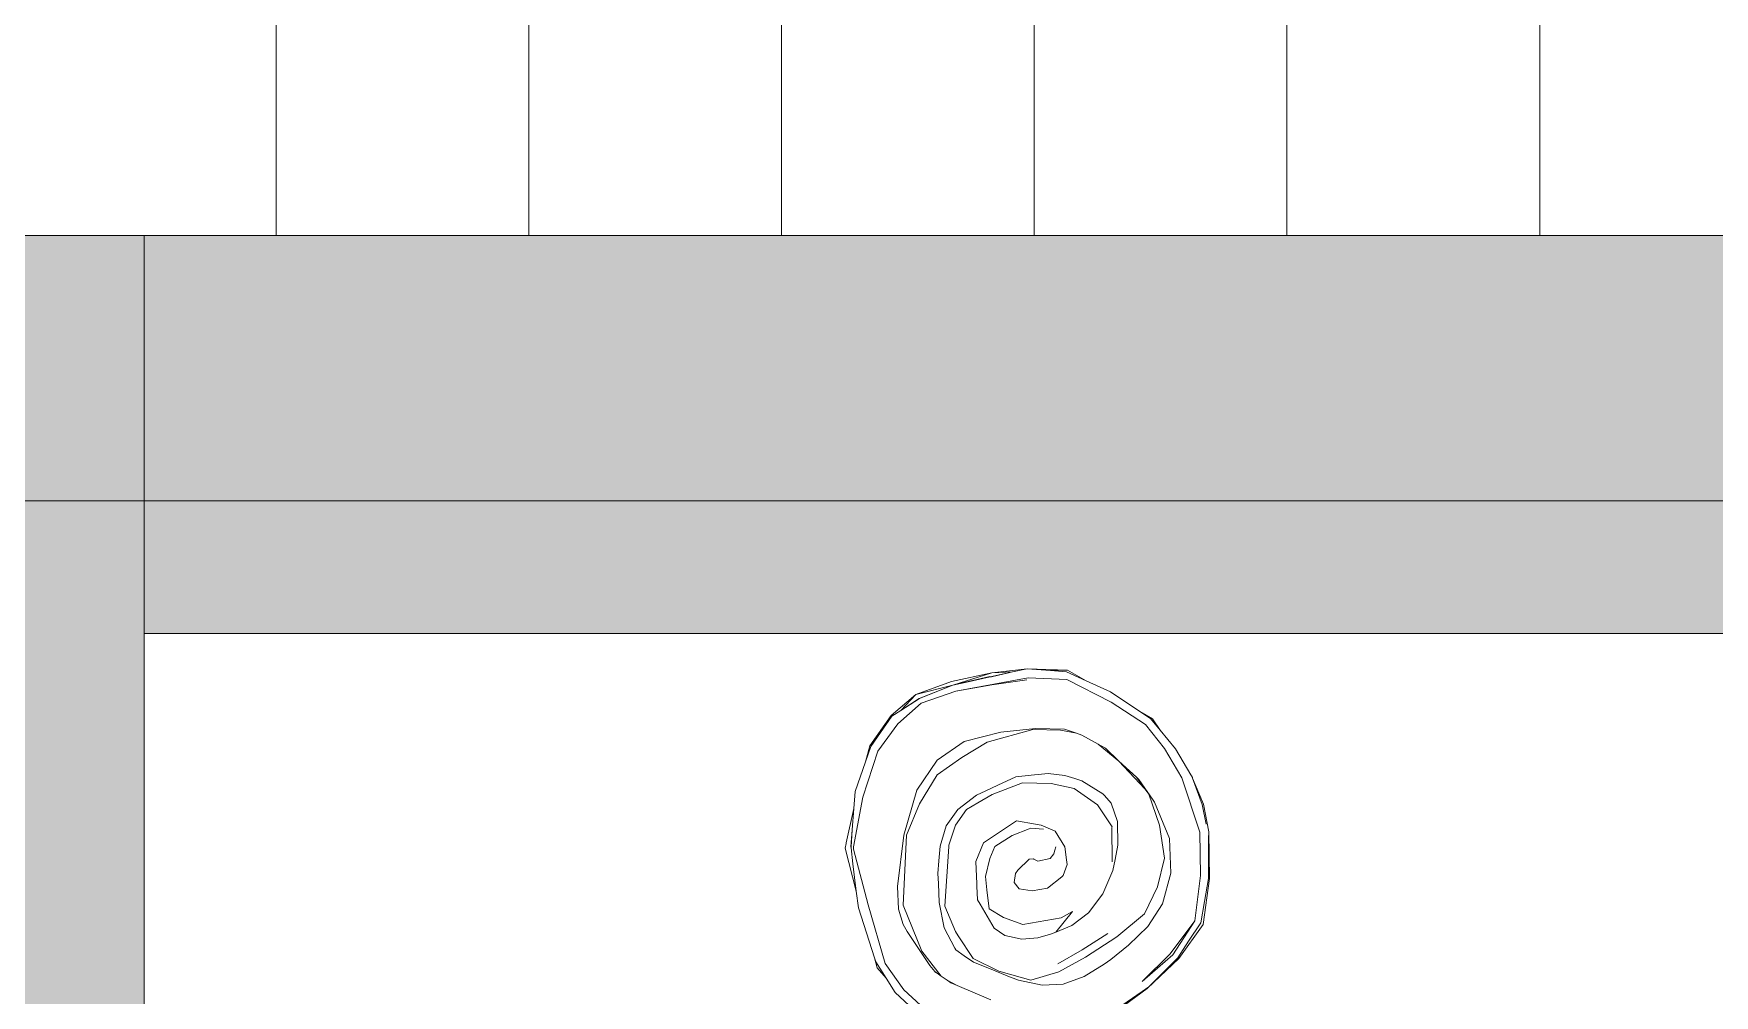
# Model space of a CAD drawing. Header units: inches. Extents: x 213 to 17763, y -4830 to 1802.
# Drawn here: x 7789.5 to 7794.83, y 1083.03 to 1086.08 of the extents above; entities that cross this region are included whole.
import ezdxf

# ---------------------------------------------------------------- set-up
doc = ezdxf.new("R2010")
doc.units = ezdxf.units.IN
doc.header["$MEASUREMENT"] = 0
doc.layers.add('.', color=30, linetype='Continuous')
doc.layers.add('OUTLINE', color=7, linetype='Continuous', lineweight=5)

# ---------------------------------------------------------------- blocks, each defined once
blk = doc.blocks.new('HYH4H')
at = {"color": 18, "lineweight": 5, "true_color": 0x000000}
for p, q in [((-2039.3411, 688.6031), (-2039.6019, 688.4712)), ((-2039.4556, 688.5962), (-2039.3462, 688.6589)), ((-2039.3403, 688.6487), (-2039.4556, 688.5962)), ((-2039.3462, 688.6589), (-2039.1073, 688.6672)), ((-2039.3462, 688.6589), (-2039.2454, 688.6558)), ((-2039.1135, 688.613), (-2039.3411, 688.6031)), ((-2039.2454, 688.6558), (-2039.3403, 688.6487)), ((-2039.1075, 688.6662), (-2039.2454, 688.6558)), ((-2039.1135, 688.613), (-2038.6872, 688.536)), ((-2039.0226, 688.6481), (-2039.1075, 688.6662)), ((-2038.8991, 688.6429), (-2039.1073, 688.6672)), ((-2039.1054, 688.6023), (-2038.8991, 688.5729)), ((-2038.8991, 688.6429), (-2039.0226, 688.6481)), ((-2039.0067, 688.6447), (-2039.0226, 688.6481)), ((-2038.8977, 688.6196), (-2039.0067, 688.6447)), ((-2038.8909, 688.62), (-2039.0067, 688.6447)), ((-2038.8991, 688.6429), (-2038.6706, 688.5712)), ((-2038.8991, 688.6429), (-2038.6624, 688.5913)), ((-2038.891, 688.6192), (-2038.8977, 688.6196)), ((-2038.891, 688.6192), (-2038.7421, 688.5865)), ((-2038.8909, 688.62), (-2038.7421, 688.5865)), ((-2038.889, 688.6215), (-2038.7177, 688.582)), ((-2039.5984, 688.5314), (-2039.7723, 688.415)), ((-2039.4556, 688.5962), (-2039.5984, 688.5314)), ((-2038.6872, 688.536), (-2038.8991, 688.5729)), ((-2038.7177, 688.582), (-2038.7421, 688.5865)), ((-2038.7421, 688.5865), (-2038.6712, 688.5696)), ((-2038.6706, 688.5712), (-2038.7177, 688.582)), ((-2038.7177, 688.582), (-2038.6709, 688.5704)), ((-2038.6872, 688.536), (-2038.4841, 688.4653)), ((-2038.6709, 688.5704), (-2038.6712, 688.5696)), ((-2038.4732, 688.4915), (-2038.6712, 688.5696)), ((-2038.4727, 688.4922), (-2038.6709, 688.5704)), ((-2038.4528, 688.5155), (-2038.6706, 688.5712)), ((-2038.4528, 688.5155), (-2038.6624, 688.5913)), ((-2038.3644, 688.4219), (-2038.4528, 688.5155)), ((-2038.4528, 688.5155), (-2038.3066, 688.3918)), ((-2039.8458, 688.373), (-2039.7723, 688.415)), ((-2039.7723, 688.415), (-2039.8348, 688.3733)), ((-2039.6019, 688.4712), (-2039.8049, 688.339)), ((-2038.4841, 688.4653), (-2038.3465, 688.3435)), ((-2038.4727, 688.4922), (-2038.4732, 688.4915)), ((-2038.4732, 688.4915), (-2038.3644, 688.4219)), ((-2038.3644, 688.4219), (-2038.4727, 688.4922)), ((-2038.311, 688.387), (-2038.3644, 688.4219)), ((-2039.8903, 688.3065), (-2039.9816, 688.1965)), ((-2039.8049, 688.339), (-2039.9158, 688.1969)), ((-2039.8348, 688.3733), (-2039.8903, 688.3065)), ((-2039.8458, 688.373), (-2039.8903, 688.3065)), ((-2039.3986, 688.287), (-2039.3274, 688.3112)), ((-2039.3986, 688.287), (-2039.3036, 688.3061)), ((-2039.3274, 688.3112), (-2039.1575, 688.3159)), ((-2039.3036, 688.3061), (-2039.1418, 688.3085)), ((-2038.9525, 688.2932), (-2039.1575, 688.3159)), ((-2038.8731, 688.234), (-2039.1418, 688.3085)), ((-2038.3465, 688.3435), (-2038.2297, 688.1828)), ((-2038.311, 688.387), (-2038.2274, 688.2669)), ((-2038.1813, 688.2133), (-2038.3066, 688.3918)), ((-2039.6485, 688.1233), (-2039.5257, 688.2234)), ((-2039.5689, 688.1995), (-2039.5257, 688.2234)), ((-2039.5257, 688.2234), (-2039.4305, 688.2761)), ((-2039.4305, 688.2761), (-2039.3986, 688.287)), ((-2038.9525, 688.2932), (-2038.7379, 688.2396)), ((-2038.8731, 688.234), (-2038.7228, 688.1452)), ((-2038.5778, 688.1293), (-2038.7379, 688.2396)), ((-2038.1813, 688.2133), (-2038.2274, 688.2669)), ((-2038.188, 688.2103), (-2038.2274, 688.2669)), ((-2038.1563, 688.1199), (-2038.188, 688.2103)), ((-2038.1813, 688.2133), (-2038.1563, 688.1199)), ((-2040.0719, 688.0425), (-2039.9816, 688.1965)), ((-2039.9158, 688.1969), (-2040.0192, 688.025)), ((-2039.8012, 687.9593), (-2039.6485, 688.1233)), ((-2039.751, 688.0285), (-2039.6485, 688.1233)), ((-2039.6485, 688.1233), (-2039.5689, 688.1995)), ((-2038.5773, 688.0425), (-2038.7228, 688.1452)), ((-2038.459, 687.9529), (-2038.5778, 688.1293)), ((-2038.2297, 688.1828), (-2038.1404, 687.9103)), ((-2038.0945, 687.9438), (-2038.1563, 688.1199)), ((-2040.082, 688.0238), (-2040.1455, 687.8704)), ((-2040.082, 688.0238), (-2040.1384, 687.8685)), ((-2040.1242, 687.7053), (-2040.0192, 688.025)), ((-2040.0806, 688.0276), (-2040.082, 688.0238)), ((-2040.0719, 688.0425), (-2040.0806, 688.0276)), ((-2040.0799, 688.0317), (-2040.0806, 688.0276)), ((-2040.0799, 688.0317), (-2040.0719, 688.0425)), ((-2039.766, 688.0144), (-2039.8492, 687.8933)), ((-2039.8012, 687.9593), (-2039.751, 688.0285)), ((-2039.766, 688.0144), (-2039.751, 688.0285)), ((-2039.5528, 687.9312), (-2039.4304, 688.008)), ((-2039.4304, 688.008), (-2039.3886, 688.0204)), ((-2039.3886, 688.0204), (-2039.3299, 688.0379)), ((-2039.3299, 688.0379), (-2039.2316, 688.0512)), ((-2039.1916, 688.0467), (-2039.2316, 688.0512)), ((-2039.1316, 688.04), (-2039.1916, 688.0467)), ((-2039.0404, 688.0299), (-2039.1316, 688.04)), ((-2038.9353, 687.9812), (-2039.0404, 688.0299)), ((-2038.5773, 688.0425), (-2038.474, 687.8727)), ((-2039.8866, 687.7464), (-2039.8236, 687.9285)), ((-2039.8492, 687.8933), (-2039.8236, 687.9285)), ((-2039.8236, 687.9285), (-2039.8012, 687.9593)), ((-2039.6023, 687.875), (-2039.5627, 687.92)), ((-2039.5627, 687.92), (-2039.5528, 687.9312)), ((-2039.5231, 687.8658), (-2039.3844, 687.9621)), ((-2039.2495, 687.9912), (-2039.3844, 687.9621)), ((-2039.0803, 687.9952), (-2039.2495, 687.9912)), ((-2038.902, 687.927), (-2039.0803, 687.9952)), ((-2038.8643, 687.9483), (-2038.9353, 687.9812)), ((-2038.8166, 687.8769), (-2038.902, 687.927)), ((-2038.8107, 687.9235), (-2038.8643, 687.9483)), ((-2038.6996, 687.8376), (-2038.8107, 687.9235)), ((-2038.459, 687.9529), (-2038.3819, 687.6878)), ((-2038.1404, 687.9103), (-2038.0863, 687.6189)), ((-2038.0871, 687.8443), (-2038.0945, 687.9438)), ((-2040.1781, 687.7076), (-2040.1455, 687.8704)), ((-2040.1384, 687.8685), (-2040.1625, 687.753)), ((-2039.946, 687.6669), (-2039.8575, 687.8812)), ((-2039.8492, 687.8933), (-2039.8575, 687.8812)), ((-2039.6393, 687.7685), (-2039.6023, 687.875)), ((-2039.6077, 687.7358), (-2039.5231, 687.8658)), ((-2038.7514, 687.8387), (-2038.8166, 687.8769)), ((-2038.6859, 687.7457), (-2038.7514, 687.8387)), ((-2038.6996, 687.8376), (-2038.6317, 687.7421)), ((-2038.474, 687.8727), (-2038.397, 687.6883)), ((-2038.0431, 687.6428), (-2038.0871, 687.8443)), ((-2038.0776, 687.7188), (-2038.0871, 687.8443)), ((-2039.9163, 687.5515), (-2039.8866, 687.7464)), ((-2039.6393, 687.7685), (-2039.6422, 687.6286)), ((-2039.6068, 687.7325), (-2039.6093, 687.5309)), ((-2039.6068, 687.7325), (-2039.6077, 687.7358)), ((-2039.3303, 687.6179), (-2039.2728, 687.7106)), ((-2039.2728, 687.7106), (-2039.1904, 687.7469)), ((-2039.2036, 687.7222), (-2039.1302, 687.7287)), ((-2039.1904, 687.7469), (-2039.1563, 687.7526)), ((-2039.1563, 687.7526), (-2039.0455, 687.7711)), ((-2039.1204, 687.7248), (-2039.1302, 687.7287)), ((-2039.1204, 687.7248), (-2039.02, 687.6851)), ((-2038.8504, 687.6415), (-2039.0455, 687.7711)), ((-2038.6464, 687.6291), (-2038.6859, 687.7457)), ((-2038.5961, 687.6217), (-2038.6317, 687.7421)), ((-2038.0702, 687.6194), (-2038.0776, 687.7188)), ((-2038.0776, 687.7188), (-2038.071, 687.6194)), ((-2040.1781, 687.7076), (-2040.1824, 687.4315)), ((-2040.1766, 687.6851), (-2040.175, 687.4325)), ((-2040.1242, 687.7053), (-2040.129, 687.4499)), ((-2039.946, 687.6669), (-2039.9543, 687.4628)), ((-2039.6257, 687.5447), (-2039.6422, 687.6286)), ((-2039.3406, 687.5415), (-2039.3303, 687.6179)), ((-2039.2771, 687.6196), (-2039.2714, 687.5991)), ((-2039.02, 687.6851), (-2038.9186, 687.6206)), ((-2038.8884, 687.5499), (-2038.9186, 687.6206)), ((-2038.8057, 687.5329), (-2038.8504, 687.6415)), ((-2038.6462, 687.6283), (-2038.6464, 687.6291)), ((-2038.646, 687.6215), (-2038.6462, 687.6283)), ((-2038.6241, 687.2701), (-2038.646, 687.6215)), ((-2038.5961, 687.6217), (-2038.5887, 687.5357)), ((-2038.397, 687.6883), (-2038.3786, 687.2763)), ((-2038.3819, 687.6878), (-2038.3452, 687.3853)), ((-2038.1019, 687.3587), (-2038.0361, 687.6103)), ((-2038.0863, 687.6189), (-2038.0847, 687.6044)), ((-2038.0824, 687.519), (-2038.0717, 687.6132)), ((-2038.0717, 687.6132), (-2038.0702, 687.6194)), ((-2038.071, 687.6194), (-2038.0717, 687.6132)), ((-2038.071, 687.6194), (-2038.0702, 687.6194)), ((-2038.0431, 687.6428), (-2038.0422, 687.6389)), ((-2038.0422, 687.6389), (-2038.0418, 687.6382)), ((-2038.0418, 687.6382), (-2038.042, 687.6376)), ((-2038.0361, 687.6103), (-2038.0418, 687.6382)), ((-2039.8748, 687.3825), (-2039.9163, 687.5515)), ((-2039.6127, 687.4786), (-2039.6257, 687.5447)), ((-2039.3443, 687.5141), (-2039.3406, 687.5415)), ((-2039.3443, 687.5141), (-2039.3193, 687.4505)), ((-2039.2714, 687.5991), (-2039.2654, 687.5771)), ((-2039.2435, 687.5501), (-2039.2654, 687.5771)), ((-2039.2435, 687.5501), (-2039.1718, 687.5348)), ((-2039.1718, 687.5348), (-2039.1481, 687.5469)), ((-2039.1481, 687.5469), (-2039.1462, 687.5479)), ((-2039.1462, 687.5479), (-2039.1195, 687.5467)), ((-2039.1195, 687.5467), (-2039.053, 687.4805)), ((-2038.8621, 687.4437), (-2038.8884, 687.5499)), ((-2038.8113, 687.4), (-2038.8057, 687.5329)), ((-2038.5887, 687.5357), (-2038.5822, 687.4611)), ((-2038.0847, 687.6044), (-2038.1709, 687.2782)), ((-2038.1019, 687.3587), (-2038.0824, 687.519)), ((-2040.1434, 687.1608), (-2040.1824, 687.4315)), ((-2040.175, 687.4325), (-2040.1517, 687.2971)), ((-2040.129, 687.4499), (-2040.095, 687.1824)), ((-2039.9543, 687.4628), (-2039.9041, 687.2836)), ((-2039.6127, 687.4786), (-2039.5527, 687.3413)), ((-2039.3193, 687.4505), (-2039.3122, 687.4418)), ((-2039.2269, 687.3756), (-2039.3122, 687.4418)), ((-2039.053, 687.4805), (-2039.0396, 687.4609)), ((-2039.0396, 687.4609), (-2039.031, 687.4091)), ((-2038.8697, 687.3665), (-2038.8621, 687.4437)), ((-2038.585, 687.4022), (-2038.5822, 687.4611)), ((-2039.7986, 687.2247), (-2039.8748, 687.3825)), ((-2039.5527, 687.3413), (-2039.4698, 687.2293)), ((-2039.1368, 687.3591), (-2039.2269, 687.3756)), ((-2039.06, 687.3709), (-2039.1368, 687.3591)), ((-2039.031, 687.4091), (-2039.06, 687.3709)), ((-2038.884, 687.2532), (-2038.8697, 687.3665)), ((-2038.8153, 687.3075), (-2038.8119, 687.3862)), ((-2038.8119, 687.3862), (-2038.8113, 687.4)), ((-2038.5902, 687.2909), (-2038.585, 687.4022)), ((-2038.3507, 687.2508), (-2038.3452, 687.3853)), ((-2038.1141, 687.2587), (-2038.1019, 687.3587)), ((-2040.1517, 687.2971), (-2040.1299, 687.1704)), ((-2039.9041, 687.2836), (-2039.818, 687.1496)), ((-2039.7986, 687.2247), (-2039.6365, 687.0898)), ((-2039.4698, 687.2293), (-2039.372, 687.155)), ((-2039.3751, 687.2376), (-2039.3757, 687.2383)), ((-2039.308, 687.2009), (-2039.3751, 687.2376)), ((-2039.2768, 687.1172), (-2039.3751, 687.2376)), ((-2038.884, 687.2532), (-2038.9683, 687.2028)), ((-2038.9147, 687.1403), (-2038.8309, 687.2812)), ((-2038.8309, 687.2812), (-2038.8153, 687.3075)), ((-2038.6241, 687.2701), (-2038.6862, 687.1212)), ((-2038.62, 687.142), (-2038.5902, 687.2909)), ((-2038.487, 687.0052), (-2038.3786, 687.2763)), ((-2038.3507, 687.2508), (-2038.3789, 687.1622)), ((-2038.2713, 686.9311), (-2038.1709, 687.2782)), ((-2038.2101, 686.9646), (-2038.1141, 687.2587)), ((-2040.1434, 687.1608), (-2040.0005, 686.9604)), ((-2040.1299, 687.1704), (-2040.0589, 687.0626)), ((-2040.095, 687.1824), (-2039.9493, 686.9888)), ((-2040.095, 687.1824), (-2039.9665, 686.9833)), ((-2039.7055, 687.0408), (-2039.818, 687.1496)), ((-2039.372, 687.155), (-2039.2768, 687.1172)), ((-2039.0823, 687.1624), (-2039.308, 687.2009)), ((-2039.2768, 687.1172), (-2039.2445, 687.1044)), ((-2038.9683, 687.2028), (-2039.0823, 687.1624)), ((-2038.9147, 687.1403), (-2038.9766, 687.0971)), ((-2038.701, 687.095), (-2038.6862, 687.1212)), ((-2038.6831, 687.0213), (-2038.62, 687.142)), ((-2038.401, 687.1206), (-2038.5348, 686.9194)), ((-2038.401, 687.1206), (-2038.3789, 687.1622)), ((-2040.0589, 687.0626), (-2039.9944, 686.9645)), ((-2039.7055, 687.0408), (-2039.6002, 686.9563)), ((-2039.6365, 687.0898), (-2039.4523, 686.9684)), ((-2039.583, 687.1079), (-2039.4321, 687.0116)), ((-2039.1709, 687.0835), (-2039.2445, 687.1044)), ((-2039.0759, 687.0752), (-2039.1709, 687.0835)), ((-2038.9766, 687.0971), (-2039.0759, 687.0752)), ((-2038.701, 687.095), (-2038.7905, 686.9605)), ((-2038.6878, 687.0124), (-2038.6831, 687.0213)), ((-2039.8153, 686.784), (-2040.0005, 686.9604)), ((-2039.8245, 686.795), (-2039.9944, 686.9645)), ((-2039.9665, 686.9833), (-2039.7846, 686.8257)), ((-2039.9493, 686.9888), (-2039.7846, 686.8257)), ((-2039.5611, 686.9276), (-2039.6002, 686.9563)), ((-2039.5611, 686.9276), (-2039.4434, 686.8547)), ((-2039.4523, 686.9684), (-2039.2948, 686.8835)), ((-2039.4321, 687.0116), (-2039.2883, 686.9306)), ((-2038.7905, 686.9605), (-2038.9415, 686.8876)), ((-2038.8865, 686.9017), (-2038.793, 686.9398)), ((-2038.793, 686.9398), (-2038.7378, 686.9778)), ((-2038.7378, 686.9778), (-2038.6878, 687.0124)), ((-2038.487, 687.0052), (-2038.6008, 686.8582)), ((-2038.5639, 686.884), (-2038.5348, 686.9194)), ((-2038.2713, 686.9311), (-2038.3816, 686.7777)), ((-2038.2784, 686.8451), (-2038.2178, 686.941)), ((-2038.2249, 686.9071), (-2038.2101, 686.9646)), ((-2038.2178, 686.941), (-2038.2101, 686.9646)), ((-2039.4434, 686.8547), (-2039.3195, 686.81)), ((-2039.2948, 686.8835), (-2039.1301, 686.834)), ((-2039.1968, 686.8038), (-2039.0562, 686.8342)), ((-2038.9415, 686.8876), (-2039.1301, 686.834)), ((-2039.0562, 686.8342), (-2039.0404, 686.839)), ((-2039.0404, 686.839), (-2039.0042, 686.8538)), ((-2039.0042, 686.8538), (-2038.8865, 686.9017)), ((-2038.6369, 686.8329), (-2038.6968, 686.8015)), ((-2038.6593, 686.8172), (-2038.6369, 686.8329)), ((-2038.6369, 686.8329), (-2038.6008, 686.8582)), ((-2038.6008, 686.8582), (-2038.5639, 686.884)), ((-2038.5689, 686.878), (-2038.5639, 686.884)), ((-2038.3318, 686.7604), (-2038.2784, 686.8451)), ((-2038.2784, 686.8451), (-2038.2249, 686.9071)), ((-2039.8153, 686.784), (-2039.8245, 686.795)), ((-2039.8245, 686.795), (-2039.7844, 686.767)), ((-2039.7844, 686.767), (-2039.8153, 686.784)), ((-2039.8153, 686.784), (-2039.6438, 686.6601)), ((-2039.7844, 686.767), (-2039.6401, 686.6662)), ((-2039.1968, 686.8038), (-2039.3195, 686.81)), ((-2038.8947, 686.7188), (-2038.6968, 686.8015)), ((-2038.6968, 686.8015), (-2038.6593, 686.8172)), ((-2038.3816, 686.7777), (-2038.4808, 686.6858)), ((-2038.4403, 686.6584), (-2038.3318, 686.7604))]:
    blk.add_line(p, q, dxfattribs=at)

msp = doc.modelspace()

# ---------------------------------------------------------------- hatches: boundary and pattern name
at = {"layer": '.', "lineweight": 5, "true_color": 0xd5ba98}
h = msp.add_hatch(color=9, dxfattribs=at)
h.dxf.hatch_style = 1
h.paths.add_polyline_path([(7809.9013, 1085.4395), (7779.9013, 1085.4395), (7779.9013, 1084.5978), (7789.0099, 1084.5978), (7809.358, 1084.5978), (7809.9013, 1084.5978)])
h = msp.add_hatch(color=9, dxfattribs=at)
h.dxf.hatch_style = 1
h.paths.add_polyline_path([(7809.9013, 1085.4395), (7809.0213, 1085.4395), (7809.0213, 1071.0978), (7809.358, 1071.0978), (7809.9013, 1071.0978)])
h.paths.add_polyline_path([(7789.8515, 1085.4395), (7789.0099, 1085.4395), (7789.0099, 1071.0978), (7789.8515, 1071.0978)])
at = {"layer": '.', "lineweight": 5, "transparency": 33554687}
h = msp.add_hatch(color=6, dxfattribs=at)
h.dxf.hatch_style = 1
h.paths.add_polyline_path([(7789.8515, 1084.5978), (7799.951, 1084.5978), (7799.951, 1084.177), (7789.8515, 1084.177)])
at = {"layer": 'OUTLINE', "lineweight": 5, "true_color": 0xc7c8ca}
h = msp.add_hatch(dxfattribs=at)
h.set_pattern_fill('LINE', color=9, scale=0.252488, angle=90)
h.set_pattern_definition([(90, (3485.415, -17861.0676), (-0.801648912, 2e-16), [])])
h.paths.add_polyline_path([(7779.9013, 1093.1928), (7809.9013, 1093.1928), (7809.9013, 1085.4395), (7779.9013, 1085.4395)])

# ---------------------------------------------------------------- linework, layer by layer
at = {"color": 18, "lineweight": 5, "true_color": 0x000000}
for p, q in [((7809.9013, 1085.4395), (7779.9013, 1085.4395)), ((7789.8515, 1085.4395), (7789.8515, 1075.0978)), ((7799.951, 1084.177), (7789.8515, 1084.177))]:
    msp.add_line(p, q, dxfattribs=at)
at = {"lineweight": 5}
msp.add_line((7780.7429, 1084.5978), (7809.358, 1084.5978), dxfattribs=at)

# ---------------------------------------------------------------- block references
at = {"layer": 'OUTLINE', "lineweight": 5, "xscale": -0.5387435217517774, "yscale": 0.5387435217517774, "zscale": 0.5387435217517774}
msp.add_blockref('HYH4H', (6694.0963, 713.0504), dxfattribs=at)

doc.saveas('drawing.dxf')
